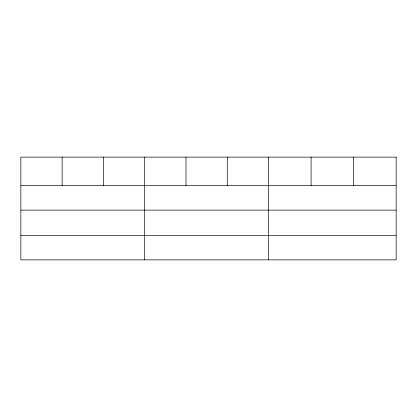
<?xml version="1.0" encoding="UTF-8"?>
<svg xmlns="http://www.w3.org/2000/svg" width="417" height="417" viewBox="0 0 417 417"><rect width="100%" height="100%" fill="white"/><g stroke="black" fill="none" stroke-linecap="round" stroke-linejoin="round"><path stroke-width="0.63" d="M20.85 185.633L396.15 185.633M20.85 210.132L396.15 210.132M20.85 235.376L396.15 235.376M353.616 157.126L353.616 185.633M311.082 157.126L311.082 185.633M268.548 157.126L268.548 259.874M227.265 157.126L227.265 185.633M185.982 157.126L185.982 185.633M144.699 157.126L144.699 259.874M103.416 157.126L103.416 185.633M62.133 157.126L62.133 185.633M396.15 157.126L20.85 157.126L20.85 259.874L396.15 259.874L396.15 157.126"/></g></svg>
